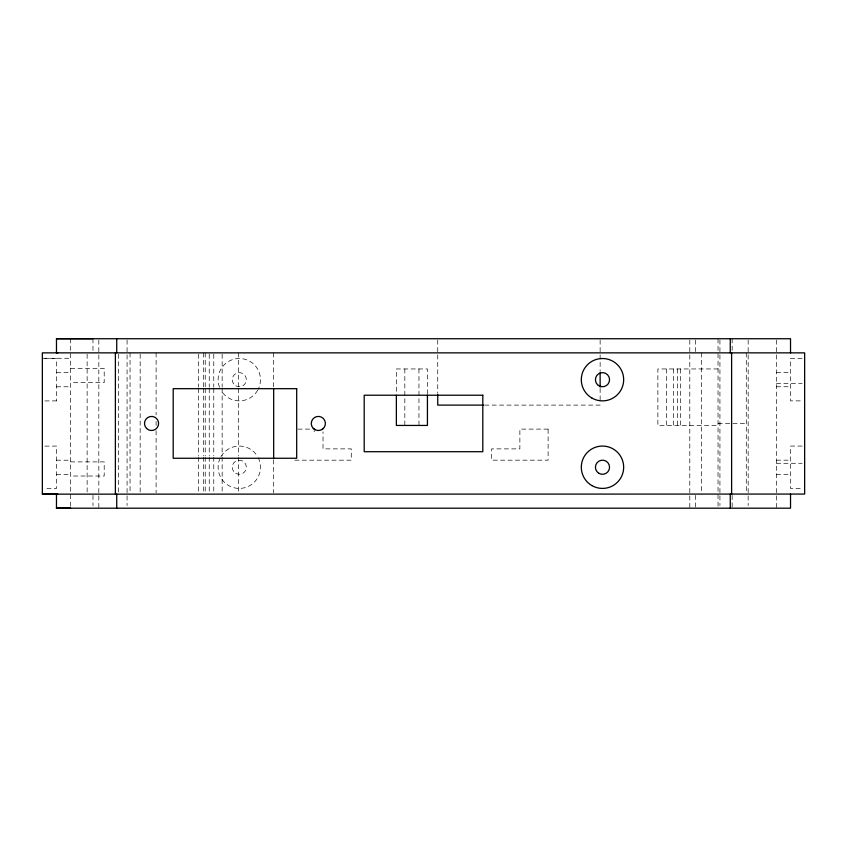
<?xml version="1.0" encoding="UTF-8"?>
<svg xmlns="http://www.w3.org/2000/svg" width="847" height="847" viewBox="0 0 847 847"><rect width="100%" height="100%" fill="white"/><g stroke="black" fill="none" stroke-linecap="round" stroke-linejoin="round"><path stroke-width="0.64" stroke-dasharray="4.24 3.18" d="M42.35 358.281L70.587 358.281M44.912 358.577L56.474 358.525L56.474 400.938M802.088 358.514L790.526 358.514L790.526 400.875L802.088 400.875M70.587 368.413L104.202 368.413L104.202 382.537L70.587 382.537M718.034 368.953L657.875 368.953L657.875 425.438L718.034 425.438M56.474 372.701L70.587 372.638M776.413 372.627L790.526 372.627M776.413 383.649L802.088 383.649M56.474 386.814L70.587 386.761M776.413 386.751L790.526 386.751M44.912 400.938L56.474 400.885M484.664 405.11L600.131 405.11L600.131 402.526M718.034 423.468L746.281 423.468M297.943 429.111L311.696 429.111M44.912 446.125L56.474 446.073L56.474 488.486L44.912 488.433M802.088 446.062L790.526 446.062L790.526 488.423L802.088 488.423M56.474 460.196L70.587 460.196M294.788 460.175L351.272 460.175L351.272 448.878L323.025 448.878L323.025 431.822M776.413 460.175L790.526 460.175M70.587 461.89L104.202 461.89L104.202 476.014L70.587 476.014M776.413 463.288L802.088 463.288M56.474 474.362L70.587 474.309M776.413 474.299L790.526 474.299M776.413 340.049L776.413 508.189M748.166 340.049L748.166 505.564M746.281 352.86L746.281 492.753M732.157 338.736L732.157 352.86M732.157 495.357L732.157 508.189M719.929 340.049L719.929 505.564M718.034 338.736L718.034 508.189M701.496 352.86L701.496 492.753M695.641 340.028L695.641 351.579M695.641 495.357L695.641 508.189M689.797 340.049L689.797 508.189M680.469 368.953L680.469 425.438M677.431 368.953L677.431 425.438M673.418 368.953L673.418 425.438M666.356 368.953L666.356 425.438M600.131 340.028L600.131 371.42M600.131 388.36L600.131 401.245M437.74 340.018L437.74 393.4M427.428 393.919L427.428 368.953L396.364 368.953L396.364 393.919M418.958 368.953L418.958 425.438M404.834 368.953L404.834 425.438M314.195 430.53L314.195 431.822M273.666 352.86L273.666 387.195M273.666 459.815L273.666 492.827M238.473 352.86L238.473 387.195M238.473 388.508L238.473 455.855M238.473 457.179L238.473 492.827M222.147 354.184L222.147 387.195M222.147 388.508L222.147 455.855M222.147 457.179L222.147 492.827M213.772 354.184L213.772 387.195M213.772 388.508L213.772 455.855M213.772 457.179L213.772 492.827M209.241 354.184L209.241 387.195M209.241 388.508L209.241 455.855M209.241 457.179L209.241 492.827M205.218 352.86L205.218 387.195M205.218 388.508L205.218 455.855M205.218 457.179L205.218 492.827M203.513 352.86L203.513 387.195M203.513 388.508L203.513 455.855M203.513 457.179L203.513 492.827M198.674 354.184L198.674 387.195M198.674 388.508L198.674 455.855M198.674 457.179L198.674 492.827M156.102 352.86L156.102 414.924M156.102 421.52L156.102 425.48M156.102 430.763L156.102 492.827M140.168 354.184L140.168 492.827M130.046 352.86L130.046 492.827M127.071 340.049L127.071 505.564M118.516 354.184L118.516 492.827M98.834 340.049L98.834 508.189M92.979 338.736L92.979 351.579M92.979 495.357L92.99 505.627M87.135 354.184L87.135 492.753M70.587 338.736L70.587 508.232M258.166 457.613A21.186 21.186 0 0 1 239.299 488.423A21.186 21.186 0 0 1 220.432 457.613M220.951 456.649A21.186 21.186 0 0 1 257.647 456.649M219.521 387.28A21.186 21.186 0 0 1 240.41 358.535A21.186 21.186 0 0 1 258.166 389.313M257.647 390.276A21.186 21.186 0 0 1 220.951 390.276M548.115 429.111L519.878 429.111L519.878 448.878L491.631 448.878L491.631 460.175L548.115 460.175L548.115 429.111M235.773 473.357A7.062 7.062 0 0 0 246.361 467.237A7.062 7.062 0 0 0 235.773 461.128A7.062 7.062 0 0 0 235.773 473.357M235.773 385.808A7.062 7.062 0 0 0 246.361 379.689A7.062 7.062 0 0 0 235.773 373.58A7.062 7.062 0 0 0 235.773 385.808"/><path stroke-width="1.27" d="M790.526 494.066L790.526 508.189L56.474 508.2L57.818 508.189M57.818 494.066L42.35 494.15L42.35 352.86L804.65 352.86L804.65 494.066L42.35 494.15M57.818 352.86L56.474 352.934L56.474 338.736L790.526 338.736L790.526 352.86M321.86 429.577L323.321 428.455M56.474 508.253L70.587 508.264L56.474 508.264L56.474 494.076M56.474 338.736L92.979 338.736M483.351 405.11L437.74 405.11L437.74 394.66M313.337 428.455A7.062 7.062 0 0 0 325.153 425.289A7.062 7.062 0 0 0 316.503 416.65A7.062 7.062 0 0 0 313.337 428.455L314.798 429.577M731.617 352.86L731.617 494.066M730.273 338.736L730.273 352.86M730.273 494.066L730.273 508.189M600.131 372.627L600.131 387.068M427.428 395.231L427.428 425.438L396.364 425.438L396.364 395.231M273.666 388.508L273.666 458.492M116.727 338.736L116.727 352.86M116.727 494.066L116.727 508.189M115.383 352.86L115.383 494.066M296.694 388.678L173.19 388.678L173.19 458.259L296.694 458.259L296.694 388.678M482.811 395.221L364.189 395.221L364.189 451.705L482.811 451.705L482.811 395.221M146.563 428.455A7.062 7.062 0 0 0 158.368 425.289A7.062 7.062 0 0 0 149.728 416.65A7.062 7.062 0 0 0 146.563 428.455M591.894 485.585A21.186 21.186 0 0 0 623.667 467.237A21.186 21.186 0 0 0 591.894 448.899A21.186 21.186 0 0 0 591.894 485.585M597.495 384.686A7.062 7.062 0 0 0 609.311 381.521A7.062 7.062 0 0 0 600.661 372.871A7.062 7.062 0 0 0 597.495 384.686M591.894 398.037A21.186 21.186 0 0 0 623.667 379.689A21.186 21.186 0 0 0 591.894 361.351A21.186 21.186 0 0 0 591.894 398.037M598.956 473.357A7.062 7.062 0 0 0 609.554 467.237A7.062 7.062 0 0 0 598.956 461.128A7.062 7.062 0 0 0 598.956 473.357"/></g></svg>
